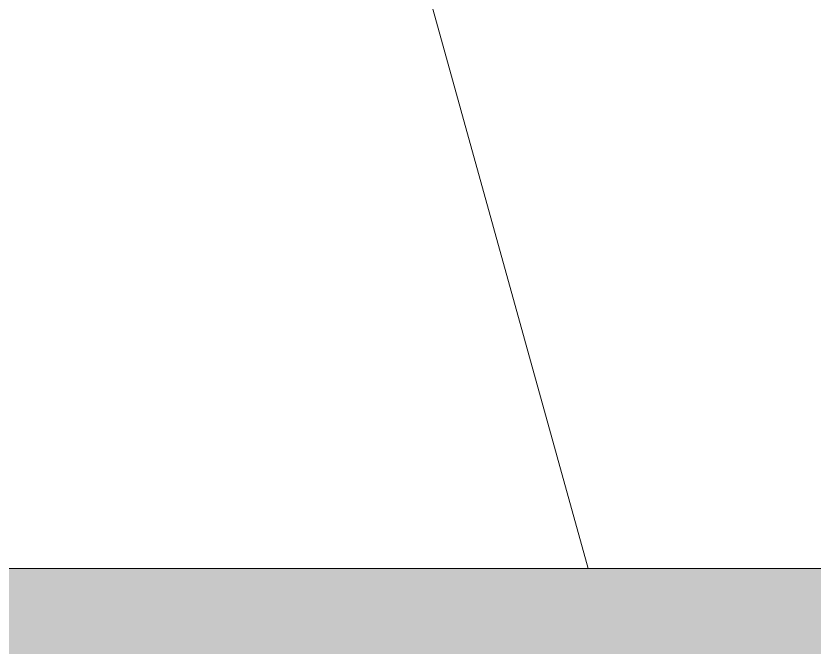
# Model space of a CAD drawing. Header units: millimetres. Extents: x 3162 to 221128, y -144913 to 11496.
# Drawn here: x 33343.6 to 33520.2, y -42688 to -42548.4 of the extents above; entities that cross this region are included whole.
import ezdxf

# ---------------------------------------------------------------- set-up
doc = ezdxf.new("R2010")
doc.units = ezdxf.units.MM
doc.header["$LTSCALE"] = 10
doc.linetypes.add('DASHED2', pattern=[0.375, 0.25, -0.125])
for name, color, linetype, lineweight in [('FC-Hatch【平面填充】', 250, 'Continuous', 0), ('Fine【细线】', 250, 'Continuous', 0), ('Finish【完成面】', 2, 'Continuous', 0), ('Wall【立面墙】', 252, 'Continuous', 0)]:
    doc.layers.add(name, color=color, linetype=linetype, lineweight=lineweight)

# ---------------------------------------------------------------- blocks, each defined once
blk = doc.blocks.new('海龙_05144481')
at = {"linetype": 'DASHED2', "ltscale": 200}
blk.add_line((-250, -265.56), (-200, -85.56), dxfattribs=at)

msp = doc.modelspace()

# ---------------------------------------------------------------- hatches: boundary and pattern name
at = {"layer": 'FC-Hatch【平面填充】'}
h = msp.add_hatch(dxfattribs=at)
h.set_pattern_fill('钢筋混凝土', color=256, scale=50, angle=180, style=0, pattern_type=2)
h.set_pattern_definition([(225, (0, -2882.83), (35.35534, -35.35534), []), (230, (0, -2882.83), (-71.72602, 6.27522), [7.5, -82.5]), (175, (0, -2882.83), (13.87511, -75.21923), [6, -66]), (280.4514, (-5.98, -2882.31), (-57.85092, -68.94393), [6.374, -70.1142]), (226.1842, (-2e-15, -2902.83), (-106.72409, 16.55189), [11.25, -123.75]), (276.6356, (-8.89, -2901.45), (-93.46626, -97.41178), [9.56105, -105.1713]), (171.1842, (-2e-15, -2902.83), (-93.46618, -97.41189), [9, -99]), (201, (-10, -2897.83), (-59.6907, 40.26189), [7.5, -82.5]), (146, (-10, -2897.83), (-24.33156, -72.51501), [6, -66]), (251.4514, (-14.974, -2894.477), (-84.02223, -32.25304), [6.374, -70.1142]), (217.5, (0, -2882.832), (-1.215986, -33.289385), [0.5, -65.2, 0.5, -67, 0.5, -66.25]), (187.5, (0, -2882.83), (-26.306954, -39.441171), [0.5, -38.2, 0.5, -63.7, 0.5, -25.25]), (147.5, (22.3, -2882.832), (-53.382244, 2.255487), [0.5, -25, 0.5, -78, 0.5, -103.5]), (137.5, (32.3, -2882.83), (-58.318617, -10.0105), [0.5, -32.5, 0.5, -51.8, 0.5, -73.5])])
h.paths.add_polyline_path([(29532.74, -42770.6), (29532.74, -42670.6), (36882.74, -42670.6), (36882.74, -42770.6)])

# ---------------------------------------------------------------- linework, layer by layer
at = {"layer": 'Finish【完成面】'}
msp.add_line((29832.74, -42670.6), (36582.74, -42670.6), dxfattribs=at)
at = {"layer": 'Wall【立面墙】'}
msp.add_lwpolyline([(29532.74, -42670.6), (29532.74, -42670.6), (36882.74, -42670.6), (36882.74, -42670.6)], close=True, dxfattribs=at)

# ---------------------------------------------------------------- block references
at = {"layer": 'Fine【细线】', "xscale": -1}
msp.add_blockref('海龙_05144481', (33220.25, -42405.04), dxfattribs=at)

doc.saveas('drawing.dxf')
